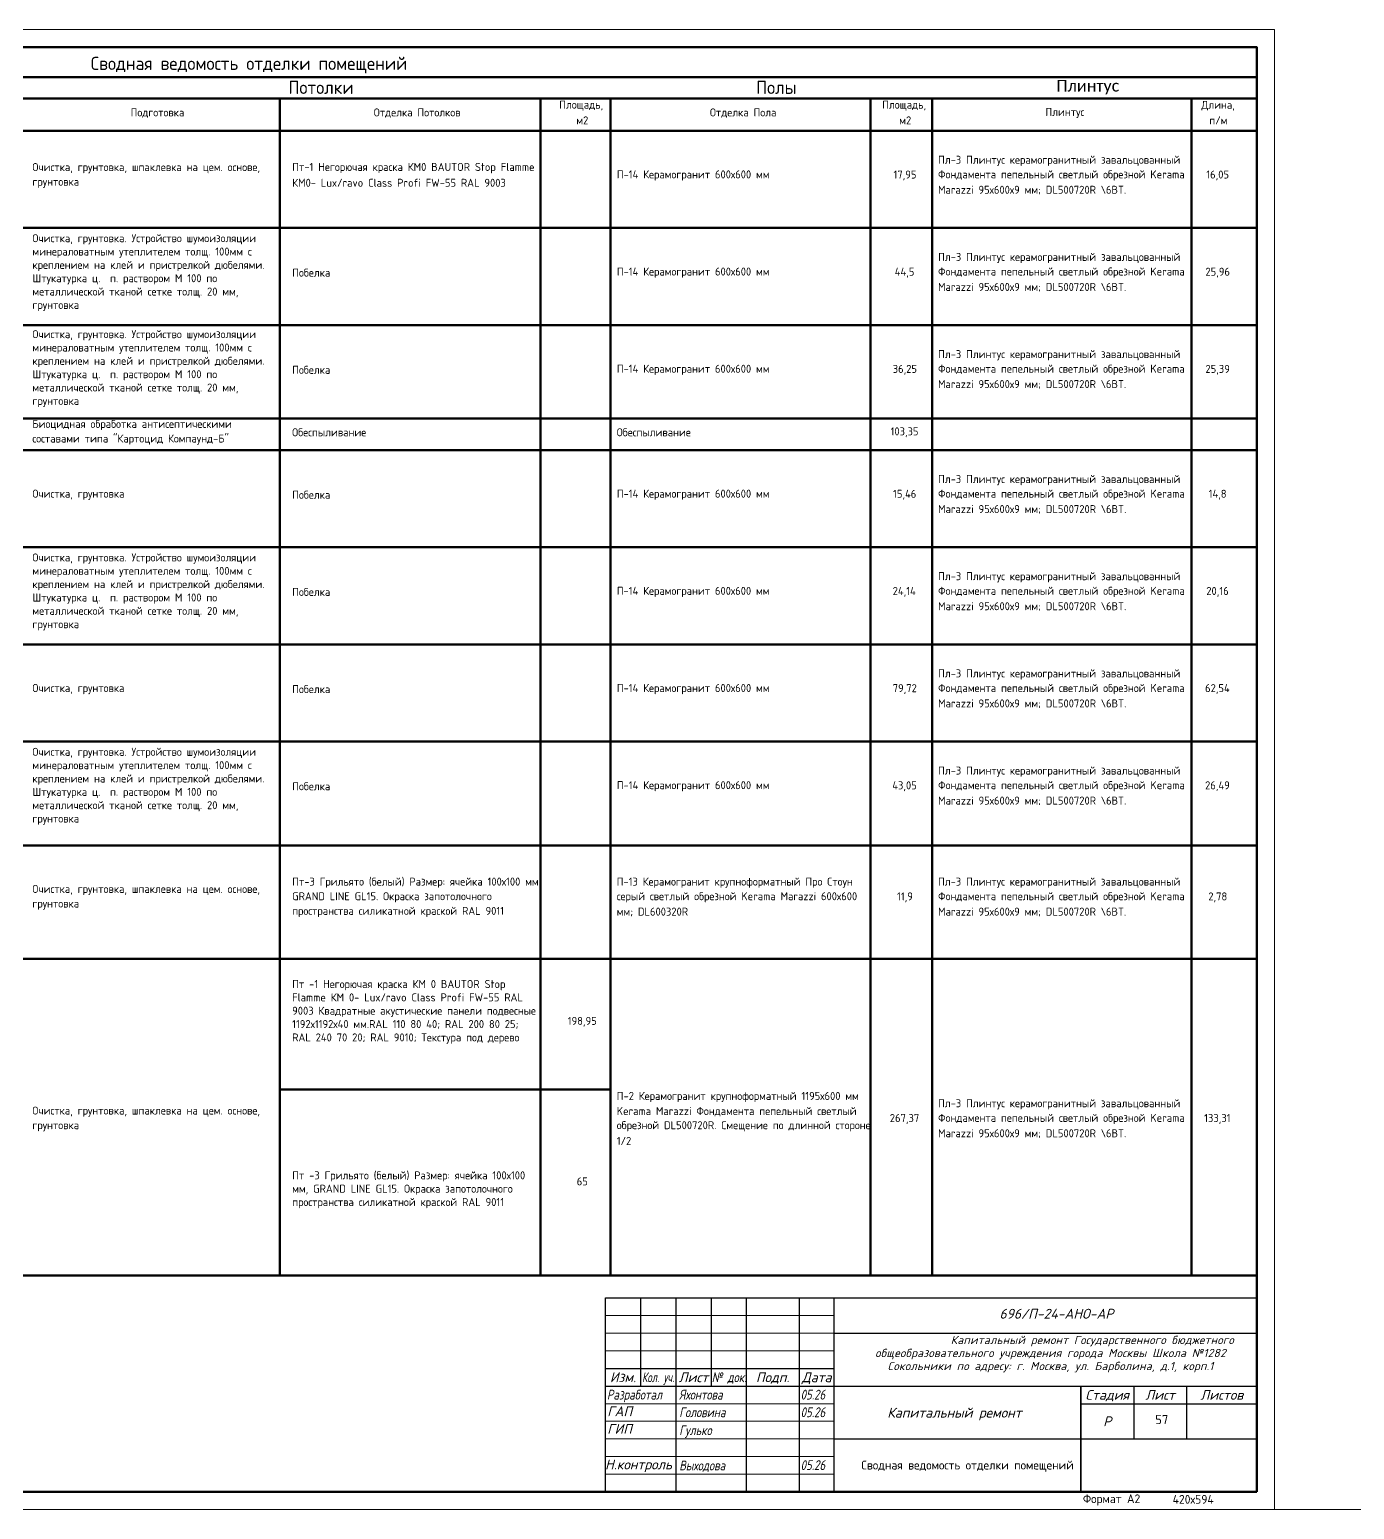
# Model space of a CAD drawing. Header units: millimetres. Extents: x -11345 to 411485, y -9810 to 73012.
# Drawn here: x -325.3 to 50.9, y 70053.3 to 70473.2 of the extents above; entities that cross this region are included whole.
import ezdxf
from ezdxf.enums import TextEntityAlignment as Align

# ---------------------------------------------------------------- set-up
doc = ezdxf.new("R2010")
doc.units = ezdxf.units.MM
for name, color, linetype, lineweight in [('+АР_Текст', 250, 'Continuous', 9), ('СПДС__АР_Рамка чертежа', 7, 'Continuous', 50), ('Стены штриховка', 7, 'Continuous', 9), ('Узлы', 7, 'Continuous', 18)]:
    doc.layers.add(name, color=color, linetype=linetype, lineweight=lineweight)
for name, color, linetype in [('PDF _Геометрия', 7, 'Continuous'), ('PDF _Линии', 7, 'Continuous'), ('PDF _Основная надпись', 7, 'Continuous'), ('PDF _Текст', 7, 'Continuous')]:
    doc.layers.add(name, color=color, linetype=linetype)
doc.styles.add('MtXpl_GOST_Common', font='GOST_Common.ttf')
doc.styles.add('PDF Calibri', font='calibri.ttf')
doc.styles.add('PDF GOST Common', font='GOST_Common.ttf')
doc.styles.add('PDF ISOCPEUR', font='isocpeur.ttf')
doc.styles.add('Юля', font='isocpeui.ttf', dxfattribs={"height": 2.8})

msp = doc.modelspace()

# ---------------------------------------------------------------- linework, layer by layer
at = {"layer": 'PDF _Геометрия', "lineweight": 13}
for points in [[(23.18571, 70468.20989), (-545.75684, 70468.20989)], [(23.19075, 70058.24733), (23.18575, 70468.21094)], [(-545.76577, 70058.25233), (23.19179, 70058.24733)]]:
    msp.add_lwpolyline(points, dxfattribs=at)
at = {"layer": 'PDF _Линии', "lineweight": 50}
msp.add_lwpolyline([(-542.15513, 70119.62929), (-542.15513, 70281.46965), (-542.15513, 70320.54308), (-542.15513, 70355.3832), (-542.15513, 70385.99001), (-542.15513, 70416.5545), (-542.15513, 70434.33439), (-542.15513, 70443.60533), (-542.15513, 70453.63827), (-542.15513, 70459.67325), (23.18729, 70459.67634), (23.18729, 70119.63239)], close=True, dxfattribs=at)
for points in [[(23.19079, 70453.63827), (-250.52256, 70453.63827), (-362.19721, 70453.63827), (-382.17843, 70453.63827), (-392.16903, 70453.63827), (-402.15964, 70453.63827), (-412.19258, 70453.63827), (-422.18318, 70453.63827), (-432.17379, 70453.63827), (-482.16916, 70453.63827), (-522.17391, 70453.63827), (-542.15513, 70453.63827)], [(-254.18411, 70453.63827), (-254.18411, 70443.60533), (-254.18411, 70434.33439), (-254.18411, 70416.5545), (-254.18411, 70385.99001), (-254.18411, 70355.3832), (-254.18411, 70312.16113), (-254.18411, 70268.13473), (-254.18411, 70119.63087)], [(-180.24093, 70453.63827), (-180.24093, 70443.60533), (-180.24093, 70434.33439), (-180.24093, 70416.5545), (-180.24093, 70385.99001), (-180.24093, 70355.3832), (-180.24093, 70312.16113), (-180.24093, 70268.13473), (-180.24093, 70119.63127)], [(-160.38958, 70453.63827), (-160.38958, 70443.60533), (-160.38958, 70434.33439), (-160.38958, 70416.5545), (-160.38958, 70385.99001), (-160.38958, 70355.3832), (-160.38958, 70312.16113), (-160.38958, 70268.13473), (-160.38958, 70119.63138)], [(-86.5645, 70453.63827), (-86.5645, 70443.60533), (-86.5645, 70434.33439), (-86.5645, 70416.5545), (-86.5645, 70385.99001), (-86.5645, 70355.3832), (-86.5645, 70312.16113), (-86.5645, 70268.13473), (-86.5645, 70119.63179)], [(-69.05448, 70453.63827), (-69.05448, 70443.60533), (-69.05448, 70434.33439), (-69.05448, 70416.5545), (-69.05448, 70385.99001), (-69.05448, 70355.3832), (-69.05448, 70312.16113), (-69.05448, 70268.13473), (-69.05448, 70119.63188)], [(4.63457, 70453.63827), (4.63457, 70443.60533), (4.63457, 70434.33439), (4.63457, 70416.5545), (4.63457, 70385.99001), (4.63457, 70355.3832), (4.63457, 70312.16113), (4.63457, 70268.13473), (4.63457, 70119.63229)], [(23.19079, 70444.47717), (-250.52256, 70444.47717), (-362.19721, 70444.47717), (-382.17843, 70444.47717), (-392.16903, 70444.47717), (-402.15964, 70444.47717), (-412.19258, 70444.47717), (-422.18318, 70444.47717), (-432.17379, 70444.47717), (-482.16916, 70444.47717), (-522.17391, 70444.47717), (-542.15513, 70444.47717)], [(23.19205, 70416.89773), (-250.5213, 70416.89773), (-362.19595, 70416.89773), (-382.17717, 70416.89773), (-392.16777, 70416.89773), (-402.15838, 70416.89773), (-412.19132, 70416.89773), (-422.18193, 70416.89773), (-432.17253, 70416.89773), (-482.1679, 70416.89773), (-522.17265, 70416.89773), (-542.15387, 70416.89773)], [(23.18885, 70389.32039), (-250.52449, 70389.32039), (-362.19915, 70389.32039), (-382.18036, 70389.32039), (-392.17097, 70389.32039), (-402.16158, 70389.32039), (-412.19452, 70389.32039), (-422.18512, 70389.32039), (-432.17573, 70389.32039), (-482.17109, 70389.32039), (-522.17585, 70389.32039), (-542.15706, 70389.32039)], [(23.18986, 70362.80008), (-250.52348, 70362.80008), (-362.19814, 70362.80008), (-382.17935, 70362.80008), (-392.16996, 70362.80008), (-402.16057, 70362.80008), (-412.1935, 70362.80008), (-422.18411, 70362.80008), (-432.17472, 70362.80008), (-482.17008, 70362.80008), (-522.17484, 70362.80008), (-542.15605, 70362.80008)], [(23.18986, 70353.87092), (-250.52348, 70353.87092), (-362.19814, 70353.87092), (-382.17935, 70353.87092), (-392.16996, 70353.87092), (-402.16057, 70353.87092), (-412.1935, 70353.87092), (-422.18411, 70353.87092), (-432.17472, 70353.87092), (-482.17008, 70353.87092), (-522.17484, 70353.87092), (-542.15605, 70353.87092)], [(23.18609, 70326.29462), (-250.52725, 70326.29462), (-362.20191, 70326.29462), (-382.18312, 70326.29462), (-392.17373, 70326.29462), (-402.16433, 70326.29462), (-412.19727, 70326.29462), (-422.18788, 70326.29462), (-432.17848, 70326.29462), (-482.17385, 70326.29462), (-522.17861, 70326.29462), (-542.15982, 70326.29462)], [(23.18928, 70298.71727), (-250.52406, 70298.71727), (-362.19872, 70298.71727), (-382.17993, 70298.71727), (-392.17054, 70298.71727), (-402.16115, 70298.71727), (-412.19409, 70298.71727), (-422.18469, 70298.71727), (-432.1753, 70298.71727), (-482.17066, 70298.71727), (-522.17542, 70298.71727), (-542.15663, 70298.71727)], [(23.18609, 70271.13996), (-250.52725, 70271.13996), (-362.20191, 70271.13996), (-382.18312, 70271.13996), (-392.17373, 70271.13996), (-402.16433, 70271.13996), (-412.19727, 70271.13996), (-422.18788, 70271.13996), (-432.17848, 70271.13996), (-482.17385, 70271.13996), (-522.17861, 70271.13996), (-542.15982, 70271.13996)], [(23.19079, 70241.69905), (-250.52256, 70241.69905), (-362.19721, 70241.69905), (-382.17843, 70241.69905), (-392.16903, 70241.69905), (-402.15964, 70241.69905), (-412.19258, 70241.69905), (-422.18318, 70241.69905), (-432.17379, 70241.69905), (-482.16916, 70241.69905), (-522.17391, 70241.69905), (-542.15513, 70241.69905)], [(23.20438, 70209.50527), (-250.50896, 70209.50527), (-362.18362, 70209.50527), (-382.16483, 70209.50527), (-392.15544, 70209.50527), (-402.14604, 70209.50527), (-412.17898, 70209.50527), (-422.16959, 70209.50527), (-432.1602, 70209.50527), (-482.15556, 70209.50527), (-522.16032, 70209.50527), (-542.14153, 70209.50527)], [(-160.38958, 70172.44141), (-174.16154, 70172.44141), (-184.19447, 70172.44141), (-194.18508, 70172.44141), (-204.17569, 70172.44141), (-254.17105, 70172.44141)]]:
    msp.add_lwpolyline(points, dxfattribs=at)
at = {"layer": 'PDF _Основная надпись', "lineweight": 20}
msp.add_lwpolyline([(-565.74699, 70053.25202), (28.18609, 70053.25202), (28.18609, 70473.19615), (-565.74699, 70473.19615)], close=True, dxfattribs=at)
at = {"layer": 'PDF _Основная надпись', "lineweight": 50}
msp.add_lwpolyline([(23.19079, 70058.24733), (23.19079, 70468.20085), (-545.76577, 70468.20085), (-545.76577, 70058.24733)], close=True, dxfattribs=at)
at = {"layer": 'СПДС__АР_Рамка чертежа', "linetype": 'Continuous', "lineweight": 25, "transparency": 33554687}
for p, q in [((-161.81391, 70113.25202), (23.18609, 70113.25202)), ((-161.81391, 70058.25202), (-161.81391, 70113.25202)), ((-151.81391, 70113.25202), (-151.81391, 70088.25202)), ((-141.81391, 70113.25202), (-141.81391, 70058.25202)), ((-131.81391, 70113.25202), (-131.81391, 70088.25202)), ((-121.81391, 70113.25202), (-121.81391, 70058.25202)), ((-106.81391, 70113.25202), (-106.81391, 70058.25202)), ((-96.81391, 70058.25202), (-96.81391, 70113.25202)), ((-96.81391, 70103.25202), (23.18609, 70103.25202)), ((-161.81391, 70093.25202), (-96.81391, 70093.25202)), ((-161.81391, 70088.25202), (23.18609, 70088.25202)), ((-26.81391, 70058.25202), (-26.81391, 70088.25202)), ((-26.81391, 70088.25202), (-26.81391, 70058.25202)), ((-11.81391, 70088.25202), (-11.81391, 70073.25202)), ((3.18609, 70088.25202), (3.18609, 70073.25202)), ((-26.81391, 70083.25202), (23.18609, 70083.25202)), ((-96.81391, 70073.25202), (23.18609, 70073.25202))]:
    msp.add_line(p, q, dxfattribs=at)
at = {"layer": 'СПДС__АР_Рамка чертежа', "linetype": 'Continuous', "lineweight": 25, "ltscale": 100, "transparency": 33554687}
for p, q in [((23.18609, 70058.25202), (23.18609, 70113.25202)), ((-161.81391, 70058.25202), (23.18609, 70058.25202))]:
    msp.add_line(p, q, dxfattribs=at)
at = {"layer": 'СПДС__АР_Рамка чертежа', "linetype": 'Continuous', "lineweight": 5, "transparency": 33554687}
for p, q in [((-161.81391, 70108.25202), (-96.81391, 70108.25202)), ((-161.81391, 70103.25202), (-96.81391, 70103.25202)), ((-161.81391, 70098.25202), (-96.81391, 70098.25202)), ((-161.81391, 70083.25202), (-96.81391, 70083.25202)), ((-161.81391, 70078.25202), (-96.81391, 70078.25202)), ((-161.81391, 70073.25202), (-96.81391, 70073.25202)), ((-161.81391, 70068.25202), (-96.81391, 70068.25202)), ((-161.81391, 70063.25202), (-96.81391, 70063.25202))]:
    msp.add_line(p, q, dxfattribs=at)
at = {"layer": 'Стены штриховка', "color": 1}
msp.add_line((-8597.61235, 70053.25202), (10799.93893, 70053.25202), dxfattribs=at)

# ---------------------------------------------------------------- texts
at = {"layer": '+АР_Текст', "color": 18, "linetype": 'Continuous', "ltscale": 100, "true_color": 0x000000, "transparency": 33554687, "insert": (-89.2923, 70102.50592), "char_height": 2.8, "width": 107.7887718, "attachment_point": 1, "line_spacing_factor": 0.95, "style": 'Юля'}
msp.add_mtext('\\pxqc;{\\T1.05;      \\H0.83333x;        Капитальный ремонт Государственного бюджетного общеобразовательного учреждения города Москвы Школа №1282 Сокольники по адресу: г. Москва, ул. Барболина, д.1, корп.1}', dxfattribs=at)
at = {"layer": 'PDF _Текст', "attachment_point": 4}
for s, insert, char_height, style in [('Сводная ведомость отделки помещений', (-307.89074, 70463.10272), 3.7249503, 'PDF GOST Common'), ('Потолки', (-251.79942, 70456.79249), 3.72495, 'PDF GOST Common'), ('Полы', (-119.02765, 70456.79249), 3.72495, 'PDF GOST Common'), ('Плинтус', (-33.76098, 70456.85757), 3.304885, 'PDF Calibri'), ('Подготовка', (-296.58845, 70449.51561), 2.271311, 'PDF GOST Common'), ('Отделка Потолков', (-227.54913, 70449.51561), 2.2713111, 'PDF GOST Common'), ('Площадь,', (-174.89334, 70451.58865), 2.271311, 'PDF GOST Common'), ('Отделка Пола', (-132.12157, 70449.51243), 2.2713111, 'PDF GOST Common'), ('Площадь,', (-83.20921, 70451.58551), 2.271311, 'PDF GOST Common'), ('Плинтус', (-36.86236, 70449.50924), 2.271311, 'PDF GOST Common'), ('Длина,', (7.41437, 70451.58232), 2.271311, 'PDF GOST Common'), ('м2', (-170.04815, 70447.43938), 2.271311, 'PDF GOST Common'), ('м2', (-78.36406, 70447.4362), 2.271311, 'PDF GOST Common'), ('п/м', (9.65604, 70447.43301), 2.271311, 'PDF GOST Common'), ('Пл-3 Плинтус керамогранитный завальцованный', (-67.34241, 70435.94598), 2.2713111, 'PDF GOST Common'), ('Очистка, грунтовка, шпаклевка на цем. основе,', (-324.46821, 70433.87294), 2.2713111, 'PDF GOST Common'), ('Пт-1 Негорючая краска КМ0 BAUTOR Stop Flamme', (-250.71069, 70433.87294), 2.2713111, 'PDF GOST Common'), ('П-14 Керамогранит 600х600 мм', (-158.55668, 70431.79667), 2.2713111, 'PDF GOST Common'), ('17,95', (-79.99837, 70431.79667), 2.271311, 'PDF GOST Common'), ('Фондамента пепельный светлый обрезной Kerama', (-67.35697, 70431.80515), 2.2713111, 'PDF GOST Common'), ('16,05', (8.79774, 70431.80515), 2.271311, 'PDF GOST Common'), ('грунтовка', (-324.46823, 70429.72363), 2.271311, 'PDF GOST Common'), ('КМ0- Lux/ravo Class Profi FW-55 RAL 9003', (-250.70755, 70429.72363), 2.2713111, 'PDF GOST Common'), ('Marazzi 95х600х9 мм; DL500720R \\\\6BT.', (-67.35701, 70427.65584), 2.2713111, 'PDF GOST Common'), ('Пл-3 Плинтус керамогранитный завальцованный', (-67.33471, 70408.36969), 2.2713111, 'PDF GOST Common'), ('Побелка', (-250.70622, 70404.22039), 2.271311, 'PDF GOST Common'), ('П-14 Керамогранит 600х600 мм', (-158.55535, 70404.22039), 2.2713111, 'PDF GOST Common'), ('44,5', (-79.65411, 70404.22039), 2.271311, 'PDF GOST Common'), ('Фондамента пепельный светлый обрезной Kerama', (-67.35697, 70404.22779), 2.2713111, 'PDF GOST Common'), ('25,96', (8.56276, 70404.22779), 2.271311, 'PDF GOST Common'), ('Marazzi 95х600х9 мм; DL500720R \\\\6BT.', (-67.35701, 70400.07851), 2.2713111, 'PDF GOST Common'), ('Пл-3 Плинтус керамогранитный завальцованный', (-67.33789, 70380.79235), 2.2713111, 'PDF GOST Common'), ('Побелка', (-250.70624, 70376.64307), 2.271311, 'PDF GOST Common'), ('П-14 Керамогранит 600х600 мм', (-158.55535, 70376.64307), 2.2713111, 'PDF GOST Common'), ('36,25', (-80.22564, 70376.64307), 2.271311, 'PDF GOST Common'), ('Фондамента пепельный светлый обрезной Kerama', (-67.35697, 70376.65045), 2.2713111, 'PDF GOST Common'), ('25,39', (8.56276, 70376.65045), 2.271311, 'PDF GOST Common'), ('Marazzi 95х600х9 мм; DL500720R \\\\6BT.', (-67.35701, 70372.50117), 2.2713111, 'PDF GOST Common'), ('Биоцидная обработка антисептическими', (-324.4828, 70360.98663), 2.2713111, 'PDF GOST Common'), ('Обеспыливание', (-250.72426, 70358.91461), 2.2713111, 'PDF GOST Common'), ('Обеспыливание', (-158.57408, 70358.91461), 2.2713111, 'PDF GOST Common'), ('103,35', (-80.83746, 70358.91461), 2.271311, 'PDF GOST Common'), ('Пл-3 Плинтус керамогранитный завальцованный', (-67.34336, 70345.34288), 2.2713111, 'PDF GOST Common'), ('Очистка, грунтовка', (-324.46911, 70341.19357), 2.2713111, 'PDF GOST Common'), ('Побелка', (-250.70985, 70341.19357), 2.271311, 'PDF GOST Common'), ('П-14 Керамогранит 600х600 мм', (-158.55978, 70341.19357), 2.2713111, 'PDF GOST Common'), ('15,46', (-80.1263, 70341.19357), 2.271311, 'PDF GOST Common'), ('Фондамента пепельный светлый обрезной Kerama', (-67.34022, 70341.19357), 2.2713111, 'PDF GOST Common'), ('14,8', (9.47127, 70341.20204), 2.271311, 'PDF GOST Common'), ('Marazzi 95х600х9 мм; DL500720R \\\\6BT.', (-67.34022, 70337.04429), 2.2713111, 'PDF GOST Common'), ('Пл-3 Плинтус керамогранитный завальцованный', (-67.34383, 70317.7666), 2.2713111, 'PDF GOST Common'), ('Побелка', (-250.71218, 70313.6173), 2.271311, 'PDF GOST Common'), ('П-14 Керамогранит 600х600 мм', (-158.56129, 70313.6173), 2.2713111, 'PDF GOST Common'), ('24,14', (-80.23158, 70313.6173), 2.271311, 'PDF GOST Common'), ('Фондамента пепельный светлый обрезной Kerama', (-67.34065, 70313.6173), 2.2713111, 'PDF GOST Common'), ('20,16', (8.79498, 70313.6247), 2.271311, 'PDF GOST Common'), ('Marazzi 95х600х9 мм; DL500720R \\\\6BT.', (-67.34065, 70309.46799), 2.2713111, 'PDF GOST Common'), ('Пл-3 Плинтус керамогранитный завальцованный', (-67.34065, 70290.18926), 2.2713111, 'PDF GOST Common'), ('Очистка, грунтовка', (-324.46969, 70286.03994), 2.2713111, 'PDF GOST Common'), ('Побелка', (-250.70899, 70286.03994), 2.271311, 'PDF GOST Common'), ('П-14 Керамогранит 600х600 мм', (-158.5581, 70286.03994), 2.2713111, 'PDF GOST Common'), ('79,72', (-80.22839, 70286.03994), 2.271311, 'PDF GOST Common'), ('Фондамента пепельный светлый обрезной Kerama', (-67.33746, 70286.03994), 2.2713111, 'PDF GOST Common'), ('62,54', (8.45524, 70286.04735), 2.271311, 'PDF GOST Common'), ('Marazzi 95х600х9 мм; DL500720R \\\\6BT.', (-67.33746, 70281.89064), 2.2713111, 'PDF GOST Common'), ('Пл-3 Плинтус керамогранитный завальцованный', (-67.34069, 70262.61192), 2.2713111, 'PDF GOST Common'), ('Побелка', (-250.70899, 70258.46264), 2.271311, 'PDF GOST Common'), ('П-14 Керамогранит 600х600 мм', (-158.5581, 70258.46264), 2.2713111, 'PDF GOST Common'), ('43,05', (-80.35542, 70258.46264), 2.271311, 'PDF GOST Common'), ('Фондамента пепельный светлый обрезной Kerama', (-67.33755, 70258.46264), 2.2713111, 'PDF GOST Common'), ('26,49', (8.45524, 70258.47002), 2.271311, 'PDF GOST Common'), ('Marazzi 95х600х9 мм; DL500720R \\\\6BT.', (-67.33755, 70254.31333), 2.2713111, 'PDF GOST Common'), ('П-13 Керамогранит крупноформатный Про Стоун', (-158.57356, 70231.09902), 2.2713111, 'PDF GOST Common'), ('Пл-3 Плинтус керамогранитный завальцованный', (-67.35619, 70231.09902), 2.2713111, 'PDF GOST Common'), ('Очистка, грунтовка, шпаклевка на цем. основе,', (-324.48239, 70229.02173), 2.2713111, 'PDF GOST Common'), ('GRAND LINE GL15. Окраска запотолочного', (-250.72757, 70226.95291), 2.2713111, 'PDF GOST Common'), ('серый светлый обрезной Kerama Marazzi 600х600', (-158.5736, 70226.94972), 2.2713111, 'PDF GOST Common'), ('11,9', (-78.99612, 70226.94972), 2.271311, 'PDF GOST Common'), ('Фондамента пепельный светлый обрезной Kerama', (-67.35305, 70226.94972), 2.2713111, 'PDF GOST Common'), ('2,78', (9.37322, 70226.94972), 2.271311, 'PDF GOST Common'), ('грунтовка', (-324.47921, 70224.87242), 2.271311, 'PDF GOST Common'), ('пространства силикатной краской RAL 9011', (-250.72757, 70222.8036), 2.2713111, 'PDF GOST Common'), ('мм; DL600320R', (-158.57679, 70222.80041), 2.2713111, 'PDF GOST Common'), ('Marazzi 95х600х9 мм; DL500720R \\\\6BT.', (-67.35305, 70222.80041), 2.2713111, 'PDF GOST Common'), ('198,95', (-172.4927, 70191.62512), 2.271311, 'PDF GOST Common'), ('П-2 Керамогранит крупноформатный 1195х600 мм', (-158.56615, 70170.27121), 2.2713111, 'PDF GOST Common'), ('Пл-3 Плинтус керамогранитный завальцованный', (-67.35189, 70168.19815), 2.2713111, 'PDF GOST Common'), ('Очистка, грунтовка, шпаклевка на цем. основе,', (-324.48455, 70166.12612), 2.2713111, 'PDF GOST Common'), ('Kerama Marazzi Фондамента пепельный светлый', (-158.56938, 70166.1219), 2.2713111, 'PDF GOST Common'), ('267,37', (-81.03984, 70164.04936), 2.271311, 'PDF GOST Common'), ('Фондамента пепельный светлый обрезной Kerama', (-67.34874, 70164.04883), 2.2713111, 'PDF GOST Common'), ('133,31', (8.19004, 70164.04883), 2.271311, 'PDF GOST Common'), ('грунтовка', (-324.48455, 70161.97683), 2.271311, 'PDF GOST Common'), ('обрезной DL500720R. Смещение по длинной стороне', (-158.56938, 70161.97261), 2.2713111, 'PDF GOST Common'), ('Marazzi 95х600х9 мм; DL500720R \\\\6BT.', (-67.34874, 70159.89954), 2.2713111, 'PDF GOST Common'), ('1/2', (-158.56624, 70157.82331), 2.271311, 'PDF GOST Common'), ('65', (-169.93038, 70146.33202), 2.271311, 'PDF GOST Common'), ('Сводная ведомость отделки помещений', (-89.12933, 70065.48475), 2.4994492, 'PDF GOST Common'), ('Формат А2', (-26.23233, 70055.93766), 2.499997, 'PDF GOST Common'), ('420х594', (-0.74674, 70056.107), 2.499997, 'PDF GOST Common')]:
    msp.add_mtext(s, dxfattribs=dict(at, insert=insert, char_height=char_height, style=style))
at = {"layer": 'PDF _Текст', "char_height": 2.27131114}
for s, insert, width, attachment_point, style in [('Очистка, грунтовка. Устройство шумоизоляции минераловатным утеплителем толщ. 100мм с креплением на клей и пристрелкой дюбелями. Штукатурка ц.  п. раствором М 100 по металлической тканой сетке толщ. 20 мм, грунтовка', (-324.46691, 70404.22039), 69.4872896, 4, 'PDF GOST Common'), ('Очистка, грунтовка. Устройство шумоизоляции минераловатным утеплителем толщ. 100мм с креплением на клей и пристрелкой дюбелями. Штукатурка ц.  п. раствором М 100 по металлической тканой сетке толщ. 20 мм, грунтовка', (-324.46691, 70376.98628), 69.4872896, 4, 'PDF GOST Common'), ('Очистка, грунтовка. Устройство шумоизоляции минераловатным утеплителем толщ. 100мм с креплением на клей и пристрелкой дюбелями. Штукатурка ц.  п. раствором М 100 по металлической тканой сетке толщ. 20 мм, грунтовка', (-324.46691, 70313.61727), 69.4872896, 4, 'PDF GOST Common'), ('Очистка, грунтовка. Устройство шумоизоляции минераловатным утеплителем толщ. 100мм с креплением на клей и пристрелкой дюбелями. Штукатурка ц.  п. раствором М 100 по металлической тканой сетке толщ. 20 мм, грунтовка', (-324.47161, 70258.46261), 69.4872896, 4, 'PDF GOST Common'), ('Пт -1 Негорючая краска КМ 0 BAUTOR Stop Flamme КМ 0- Lux/ravo Class Profi FW-55 RAL 9003 Квадратные акустические панели подвесные 1192х1192х40 мм.RAL 110 80 40; RAL 200 80 25; RAL 240 70 20; RAL 9010; Текстура под дерево', (-250.72701, 70203.47631), 69.1752068, 1, 'MtXpl_GOST_Common'), ('Пт -3 Грильято (белый) Размер: ячейка 100х100 мм, GRAND LINE GL15. Окраска запотолочного пространства силикатной краской RAL 9011', (-250.72071, 70149.18898), 70.4306957, 1, 'MtXpl_GOST_Common')]:
    msp.add_mtext(s, dxfattribs=dict(at, insert=insert, width=width, attachment_point=attachment_point, style=style))
at = {"layer": 'PDF _Текст', "char_height": 2.2713111, "attachment_point": 4, "style": 'PDF GOST Common'}
for s, insert, rotation in [('составами типа "Картоцид Компаунд-Б"', (-324.47964, 70356.83732), 0.0042433), ('Пт-3 Грильято (белый) Размер: ячейка 100х100 мм,', (-250.72167, 70231.0948), 0.0059771)]:
    msp.add_mtext(s, dxfattribs=dict(at, insert=insert, rotation=rotation))
at = {"layer": 'СПДС__АР_Рамка чертежа', "linetype": 'Continuous', "lineweight": 5, "transparency": 33554687, "style": 'Юля'}
for s, p in [('Изм.', (-156.81391, 70090.75202)), ('Лист', (-136.81391, 70090.75202)), ('Подп.', (-114.31391, 70090.75202)), ('Дата', (-101.81391, 70090.75202)), ('Стадия', (-19.31391, 70085.75202)), ('Лист', (-4.31391, 70085.75202)), ('Листов', (13.18609, 70085.75202)), ('Р', (-19.31391, 70078.25202))]:
    msp.add_text(s, height=2.8, dxfattribs=at).set_placement(p, align=Align.MIDDLE_CENTER)
for s, width, p in [('Кол. уч.', 0.7, (-146.81391, 70090.75202)), ('№ док.', 0.8, (-126.66773, 70090.75202))]:
    msp.add_text(s, height=2.8, dxfattribs=dict(at, width=width)).set_placement(p, align=Align.MIDDLE_CENTER)
at = {"layer": 'СПДС__АР_Рамка чертежа', "linetype": 'Continuous', "lineweight": 5, "transparency": 33554687, "style": 'Юля', "width": 0.8}
for s, p in [('Разработал', (-161.36327, 70084.41914)), ('Яхонтова', (-140.83214, 70084.41914)), ('05.26', (-106.36327, 70084.41914)), ('Головина', (-140.83214, 70079.41914)), ('05.26', (-106.36327, 70079.41914)), ('Гулько', (-140.83214, 70074.31914)), ('Выходова', (-140.83214, 70064.31914)), ('05.26', (-106.36327, 70064.41914))]:
    msp.add_text(s, height=2.8, dxfattribs=at).set_placement(p)
at = {"layer": 'СПДС__АР_Рамка чертежа', "linetype": 'Continuous', "lineweight": 5, "transparency": 33554687, "style": 'Юля'}
for s, p in [('ГАП', (-161.28171, 70079.69161)), ('ГИП', (-161.28171, 70074.69161)), ('Н.контроль', (-161.88382, 70064.60566))]:
    msp.add_text(s, height=2.8, dxfattribs=at).set_placement(p)
at = {"layer": 'СПДС__АР_Рамка чертежа', "linetype": 'Continuous', "lineweight": 25, "transparency": 33554687, "char_height": 2.8, "attachment_point": 1, "style": 'Юля'}
for s, insert, width in [('696/П-24-АНО-АР', (-49.91358, 70110.17962), 51.2682614), ('\\pxqc;Капитальный ремонт', (-97.64011, 70082.09989), 69.8751407)]:
    msp.add_mtext(s, dxfattribs=dict(at, insert=insert, width=width))
at = {"layer": 'Узлы', "transparency": 33554687, "style": 'PDF ISOCPEUR'}
msp.add_text('57', height=2.6, dxfattribs=at).set_placement((-3.8404, 70078.75465), align=Align.MIDDLE_CENTER)

doc.saveas('drawing.dxf')
